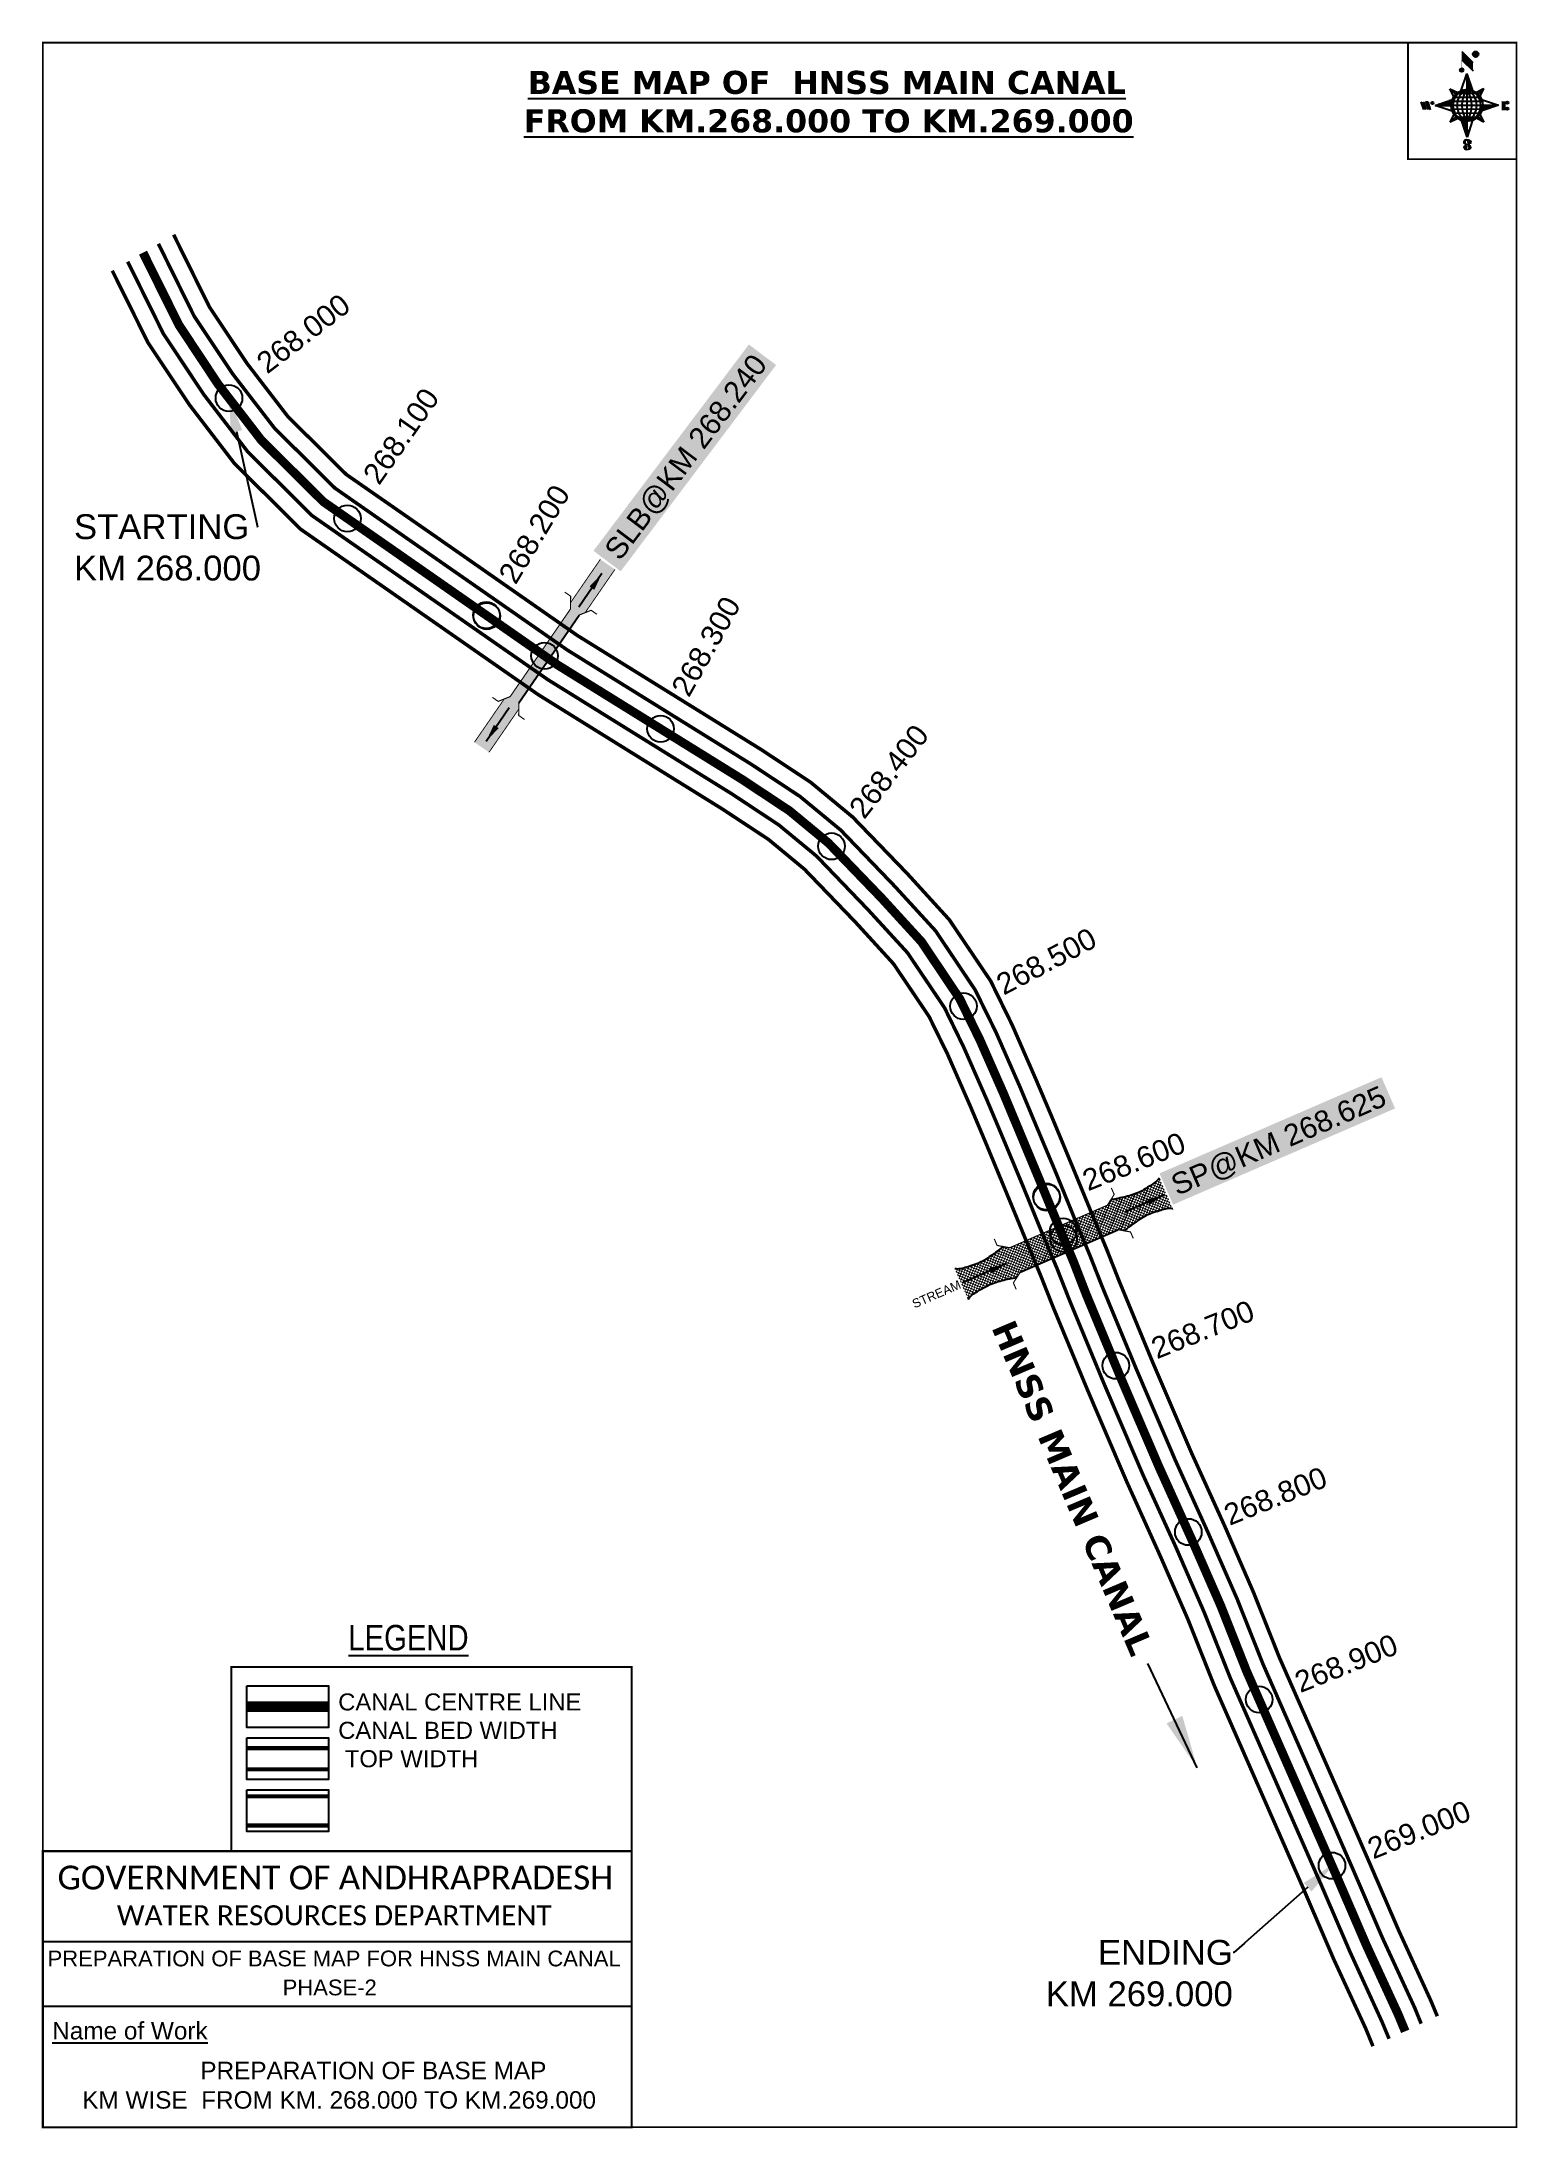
# Model space of a CAD drawing. Header units: inches. Extents: x 762898 to 763730, y 1600586 to 1601763.
import ezdxf
from ezdxf import colors
from ezdxf.entities.mleader import LeaderData, LeaderLine
from ezdxf.enums import TextEntityAlignment as Align
from ezdxf.math import Vec2, Vec3

# ---------------------------------------------------------------- set-up
doc = ezdxf.new("R2010")
doc.units = ezdxf.units.IN
doc.header["$LTSCALE"] = 15
doc.header["$MEASUREMENT"] = 0
doc.header["$PDMODE"] = 32
doc.header["$PDSIZE"] = 15
doc.linetypes.add('ACAD_ISO02W100', pattern=[15, 12, -3])
doc.linetypes.add('HIDDEN2', pattern=[0.1875, 0.125, -0.0625])
for name, color, linetype in [('AQUADUCT', 1, 'Continuous'), ('bord', 1, 'Continuous'), ('CANAL1', 7, 'Continuous'), ('CSMark', 72, 'Continuous'), ('DCBMS', 232, 'Continuous'), ('PAGE', 7, 'Continuous'), ('STRUCTURE', 5, 'Continuous'), ('TEXT', 6, 'Continuous')]:
    doc.layers.add(name, color=color, linetype=linetype)
doc.styles.add('ARIALN', font='ARIALN.TTF')
doc.styles.get("Standard").update_dxf_attribs({"font": 'arial.ttf'})
doc.dimstyles.get("Standard").update_dxf_attribs({"dimtxt": 20, "dimasz": 0.18, "dimexe": 0.18, "dimexo": 0.0625, "dimgap": 0.09, "dimtad": 0, "dimtih": 1, "dimtoh": 1, "dimdec": 4, "dimzin": 0, "dimdsep": 46, "dimtxsty": 'Standard', "dimcen": 0.09, "dimadec": 0, "dimazin": 0, "dimtfac": 1, "dimtdec": 4, "dimtofl": 0, "dimtmove": 0, "dimatfit": 3, "dimfxl": 1, "dimtolj": 1, "dimtzin": 0, "dimarcsym": 0})
pattern_1 = [(267.297113149, (-8720374.938, 50637915.138), (10.5367255337, -0.497431438), [])]
pattern_2 = [(357.297113149, (-8720374.938, 50637915.138), (0.497431438, 10.5367255337), [])]

# ---------------------------------------------------------------- blocks, each defined once
blk = doc.blocks.new('*X26')
at = {"color": 0, "linetype": 'Continuous'}
for p, q in [((6321.6, 240.5), (6322.3, 241.2)), ((6321.6, 240.3), (6322.3, 241)), ((6321.6, 240.1), (6322.3, 240.8)), ((6321.6, 239.9), (6322.4, 240.7)), ((6321.6, 239.8), (6322.4, 240.6)), ((6321.6, 239.6), (6322.5, 240.5)), ((6321.6, 239.4), (6322.5, 240.3)), ((6321.6, 239.2), (6322.6, 240.2)), ((6321.7, 239.1), (6322.6, 240.1)), ((6321.8, 240.8), (6322.4, 241.4)), ((6321.8, 239), (6322.7, 240)), ((6321.8, 239), (6322.8, 239.9)), ((6321.9, 238.9), (6322.9, 239.8)), ((6322, 238.8), (6323, 239.7)), ((6322.1, 241.3), (6322.4, 241.6)), ((6322.1, 238.7), (6323.1, 239.6)), ((6322.2, 238.6), (6323.1, 239.6)), ((6322.3, 238.5), (6323.2, 239.5)), ((6322.4, 238.5), (6323.3, 239.4)), ((6322.5, 238.4), (6323.4, 239.3)), ((6322.7, 238.4), (6323.6, 239.3)), ((6322.8, 238.3), (6323.7, 239.2)), ((6322.9, 238.3), (6323.8, 239.1)), ((6323.1, 238.2), (6323.9, 239.1)), ((6323.2, 238.2), (6324, 239)), ((6323.3, 238.2), (6324.2, 239)), ((6323.5, 238.1), (6324.3, 238.9)), ((6323.7, 238.1), (6324.4, 238.9)), ((6323.8, 238.1), (6324.6, 238.8)), ((6324.1, 238.2), (6324.7, 238.8)), ((6324.3, 238.3), (6324.9, 238.8)), ((6324.6, 238.3), (6325.1, 238.8)), ((6324.8, 238.4), (6325.2, 238.8)), ((6325.1, 238.5), (6325.4, 238.8)), ((6325.4, 238.6), (6325.6, 238.8))]:
    blk.add_line(p, q, dxfattribs=at)
blk = doc.blocks.new('*X25')
at = {"color": 0, "linetype": 'Continuous'}
for p, q in [((6324.4, 240.3), (6324.5, 240.4)), ((6324.6, 240.3), (6324.8, 240.5)), ((6324.7, 240.2), (6325, 240.5)), ((6324.8, 240.2), (6325.2, 240.6)), ((6325, 240.1), (6325.5, 240.6)), ((6325.1, 240.1), (6325.6, 240.6)), ((6325.2, 240), (6325.8, 240.6)), ((6325.3, 240), (6326, 240.6)), ((6325.4, 239.9), (6326.1, 240.6)), ((6325.5, 239.8), (6326.2, 240.5)), ((6325.6, 239.8), (6326.3, 240.5)), ((6325.7, 239.7), (6326.5, 240.4)), ((6325.9, 239.6), (6326.6, 240.3)), ((6326, 239.5), (6326.7, 240.3)), ((6326, 239.4), (6326.8, 240.2)), ((6326.1, 239.3), (6327, 240.2)), ((6326.2, 239.3), (6327.1, 240.1)), ((6326.3, 239.2), (6327.1, 240)), ((6326.4, 239.1), (6327.2, 239.9)), ((6326.5, 239), (6327.3, 239.8)), ((6326.5, 238.9), (6327.4, 239.7)), ((6326.6, 238.8), (6327.5, 239.6)), ((6326.7, 238.7), (6327.5, 239.5)), ((6326.8, 238.6), (6327.6, 239.4)), ((6326.8, 238.5), (6327.7, 239.3)), ((6326.8, 236.5), (6327.4, 237)), ((6326.9, 238.3), (6327.8, 239.2)), ((6326.9, 238.2), (6327.9, 239.1)), ((6326.9, 236.8), (6327.6, 237.4)), ((6327, 238.1), (6327.8, 239)), ((6327, 237.9), (6327.8, 238.8)), ((6327, 237.8), (6327.8, 238.6)), ((6327, 237.6), (6327.8, 238.4)), ((6327, 237.4), (6327.8, 238.2)), ((6327, 237.3), (6327.8, 238)), ((6327, 237.1), (6327.8, 237.9))]:
    blk.add_line(p, q, dxfattribs=at)
blk = doc.blocks.new('H')
at = {"layer": 'bord', "extrusion": (0.000427885, 0.004792, 0.999988)}
h = blk.add_hatch(dxfattribs=at)
h.set_pattern_fill('LINE', color=8, scale=84.387686, angle=-2.7029, style=0)
h.set_pattern_definition(pattern_2)
h.paths.add_polyline_path([(-492, 786, -0.090992), (-448, 775), (-486, 912)])
h = blk.add_hatch(dxfattribs=at)
h.set_pattern_fill('LINE', color=8, scale=84.387686, angle=-92.7029, style=0)
h.set_pattern_definition(pattern_1)
h.paths.add_polyline_path([(-625, 665, -0.090992), (-615, 710), (-751, 671)])
h = blk.add_hatch(dxfattribs=at)
h.set_pattern_fill('LINE', color=8, scale=84.387686, angle=-2.7029, style=0)
h.set_pattern_definition(pattern_2)
h.paths.add_polyline_path([(-504, 533, -0.090992), (-549, 543), (-510, 406)])
h = blk.add_hatch(dxfattribs=at)
h.set_pattern_fill('LINE', color=8, scale=84.387686, angle=-92.7029, style=0)
h.set_pattern_definition(pattern_1)
h.paths.add_polyline_path([(-246, 647), (-372, 653, -0.090992), (-382, 609)])
for p, q in [((-519, 1020, -1217), (-435, 927, -1216)), ((-516, 1087, -1217), (-432, 994, -1217)), ((-538, 774, -1216), (-487, 906, -1216)), ((-487, 906, -1216), (-493, 780, -1216)), ((-487, 906, -1216), (-448, 769, -1216)), ((-865, 701, -1215), (-847, 638, -1215)), ((-847, 700, -1215), (-829, 637, -1215)), ((-829, 699, -1215), (-811, 636, -1215)), ((-829, 699, -1215), (-811, 698, -1215)), ((-811, 698, -1215), (-794, 635, -1215)), ((-752, 665, -1215), (-615, 704, -1215)), ((-627, 794, -1216), (-567, 760, -1216)), ((-627, 794, -1216), (-584, 747, -1215)), ((-599, 731, -1215), (-627, 794, -1216)), ((-421, 753, -1216), (-359, 781, -1216)), ((-359, 781, -1216), (-405, 739, -1216)), ((-359, 781, -1216), (-392, 721, -1215)), ((-379, 693, -1215), (-246, 641, -1215)), ((-213, 669, -1215), (-217, 601, -1215)), ((-752, 665, -1215), (-625, 659, -1215)), ((-619, 614, -1215), (-752, 665, -1215)), ((-639, 526, -1214), (-606, 585, -1215)), ((-639, 526, -1214), (-593, 568, -1215)), ((-577, 553, -1215), (-639, 526, -1214)), ((-511, 400, -1214), (-549, 537, -1214)), ((-460, 533, -1215), (-511, 400, -1214)), ((-505, 527, -1214), (-511, 400, -1214)), ((-371, 513, -1214), (-431, 546, -1215)), ((-371, 513, -1214), (-414, 560, -1215)), ((-399, 576, -1215), (-371, 513, -1214)), ((-246, 641, -1215), (-383, 603, -1215)), ((-373, 647, -1215), (-246, 641, -1215)), ((-197, 600, -1215), (-194, 668, -1215))]:
    blk.add_line(p, q, dxfattribs=at)
at = {"layer": 'bord', "color": 8, "linetype": 'ByBlock', "extrusion": (0.000427885, 0.004792, 0.999988)}
for p, q in [((-375, 679, -1215), (-620, 691, -1215)), ((-386, 711, -1215), (-605, 722, -1215)), ((-411, 744, -1216), (-578, 752, -1216)), ((-493, 780, -1216), (-505, 527, -1214)), ((-373, 647, -1215), (-625, 659, -1215)), ((-378, 616, -1215), (-623, 628, -1215)), ((-392, 585, -1215), (-611, 595, -1215)), ((-420, 555, -1215), (-587, 562, -1215))]:
    blk.add_line(p, q, dxfattribs=at)
at = {"layer": 'bord', "extrusion": (0.000427885, 0.004792, 0.999988), "elevation": -1212}
for points, const_width in [([(-522, 960), (-516, 1093)], 1.61), ([(-434, 933), (-428, 1066)], 1.61), ([(-870, 707), (-846, 706)], 0.642), ([(-829, 643), (-821, 678)], 0.642), ([(-793, 641), (-782, 694)], 0.642), ([(-223, 676), (-174, 673)], 0.706), ([(-829, 643), (-855, 644)], 0.642), ([(-811, 642), (-784, 641)], 0.642), ([(-177, 605), (-226, 607)], 0.706), ([(-195, 645), (-185, 644)], 0.706)]:
    blk.add_lwpolyline(points, dxfattribs=dict(at, const_width=const_width))
for points, const_width in [([(-414, 1073, 1), (-398, 1058, 1)], 22.3), ([(-530, 950, 1), (-520, 939, 1)], 14.8), ([(-776, 697, 1), (-769, 690, 1)], 8.9), ([(-180, 618, 1), (-173, 611, 1)], 9.79), ([(-178, 667, 1), (-171, 660, 1)], 9.79), ([(-490, 362, 1), (-498, 369, 1)], 11.1), ([(-525, 322, 1), (-533, 329, 1)], 11.1)]:
    blk.add_lwpolyline(points, format="xyb", close=True, dxfattribs=dict(at, const_width=const_width))
for points in [[(-537, 317), (-531, 310), (-520, 307), (-505, 307), (-494, 310), (-486, 318), (-487, 326), (-491, 333), (-494, 336), (-503, 341), (-522, 347), (-530, 352), (-534, 355), (-537, 363), (-537, 373), (-530, 381), (-520, 384), (-504, 384), (-493, 380), (-487, 373)], [(-522, 348), (-526, 354), (-528, 361), (-528, 371), (-526, 375), (-521, 381), (-515, 384)], [(-505, 307), (-499, 312), (-497, 319), (-497, 327), (-501, 335), (-509, 343)]]:
    blk.add_lwpolyline(points, dxfattribs=at)
at = {"layer": 'bord', "extrusion": (0.000427885, 0.004792, 0.999988)}
for centre, radius in [((-406, 1065, -1212), 22.3), ((-525, 944, -1212), 14.8), ((-773, 694, -1212), 8.9), ((-498, 659, -1212), 127), ((-177, 615, -1212), 9.79), ((-174, 663, -1212), 9.79), ((-494, 365, -1212), 11.1), ((-529, 325, -1212), 11.1)]:
    blk.add_circle(centre, radius, dxfattribs=at)
at = {"layer": 'bord', "color": 8, "linetype": 'ByBlock', "extrusion": (0.000427885, 0.004792, 0.999988)}
for centre, radius, start, end in [((-482, 658, -1212), 128, 94.9254, 259.6691), ((-437, 656, -1212), 141, 113.2864, 241.308), ((-316, 651, -1212), 222, 142.5892, 212.0053), ((-560, 662, -1212), 141, 293.2864, 61.308), ((-681, 668, -1212), 222, 322.5892, 32.0053), ((-515, 660, -1212), 128, 274.9254, 79.6691)]:
    blk.add_arc(centre, radius, start, end, dxfattribs=at)
at = {"layer": 'bord', "extrusion": (0.000427885, 0.004792, 0.999988)}
for points in [[(-516, 1093, -1212), (-431, 1000, -1212), (-519, 1026, -1212), (-434, 933, -1212)], [(-864, 707, -1212), (-846, 706, -1212), (-846, 644, -1212), (-829, 643, -1212)], [(-829, 705, -1212), (-811, 704, -1212), (-811, 642, -1212), (-793, 641, -1212)], [(-193, 674, -1212), (-197, 606, -1212), (-213, 675, -1212), (-216, 607, -1212)]]:
    blk.add_solid(points, dxfattribs=at)
at = {"layer": 'bord', "extrusion": (0.000427885, 0.004792, 0.999988), "xscale": 7.977342409717546, "yscale": 7.977342408231451, "zscale": 7.977342408476333, "rotation": 138.0840426661453}
for name, p in [('*X25', (38301, -31929, -1212)), ('*X26', (38314, -31951, -1212))]:
    blk.add_blockref(name, p, dxfattribs=at)
blk = doc.blocks.new('SLB')
at = {"layer": 'STRUCTURE'}
h = blk.add_hatch(dxfattribs=at)
h.set_pattern_fill('DOTS', color=6, scale=20, angle=320.3722, style=0)
h.set_pattern_definition([(320.372247934, (-159.4327, -72.9564), (1.2786241598, 0.5641323054), [0, -1.25])])
h.paths.add_polyline_path([(769699.5, 1706871.1), (769699.5, 1706861.1), (769729.1, 1706861.1), (769732.1, 1706863.1), (769792.1, 1706863.1), (769795.1, 1706861.1), (769824.7, 1706861.1), (769824.7, 1706871.1), (769795.1, 1706871.1), (769792.1, 1706869.1), (769732.1, 1706869.1), (769729.1, 1706871.1)])
at = {"layer": 'STRUCTURE', "color": 6, "linetype": 'ACAD_ISO02W100', "ltscale": 0.5, "const_width": 0.5}
for points in [[(769699.5, 1706871.1), (769729.1, 1706871.1)], [(769795.1, 1706871.1), (769824.7, 1706871.1)], [(769699.5, 1706861.1), (769729.1, 1706861.1)], [(769795.1, 1706861.1), (769824.7, 1706861.1)]]:
    blk.add_lwpolyline(points, dxfattribs=at)
at = {"layer": 'STRUCTURE', "color": 6, "const_width": 0.628}
for points in [[(769726.1, 1706877.1), (769726.1, 1706873.1), (769732.1, 1706869.1), (769792.1, 1706869.1), (769798.1, 1706873.1), (769798.1, 1706877.1)], [(769726.1, 1706855.1), (769726.1, 1706859.1), (769732.1, 1706863.1), (769792.1, 1706863.1), (769798.1, 1706859.1), (769798.1, 1706855.1)]]:
    blk.add_lwpolyline(points, dxfattribs=at)
at = {"layer": 'STRUCTURE', "color": 6}
blk.add_lwpolyline([(769732.1, 1706863.1), (769792.1, 1706863.1)], dxfattribs=at)
blk.add_lwpolyline([(769732.1, 1706863.1), (769792.1, 1706863.1)], dxfattribs=at)
at = {"layer": 'STRUCTURE', "color": 0}
blk.add_circle((769762.1, 1706866.1), 1.24, dxfattribs=at)
for points in [[(769703.8, 1706866), (769726.7, 1706866)], [(769818.6, 1706865.8), (769795.7, 1706865.8)]]:
    blk.add_leader(points, dimstyle='Standard', override={"dimasz": 10, "dimgap": 0.09, "dimtad": 0}, dxfattribs=at)
blk = doc.blocks.new('SP')
at = {"layer": 'STRUCTURE'}
h = blk.add_hatch(dxfattribs=at)
h.set_pattern_fill('DASH', color=256, scale=8, style=0)
edge = h.paths.add_edge_path()
edge.add_spline(control_points=[(769825.7, 1706742.1), (769825.3, 1706741.8), (769823.8, 1706740.8), (769820.9, 1706740.3), (769817, 1706739.7), (769811.4, 1706738.9), (769804, 1706739.7), (769798.4, 1706741), (769795.6, 1706741.6)], knot_values=[0, 0, 0, 0, 1.613557, 5.24513, 8.624976, 13.470124, 22.190216, 30.746377, 30.746377, 30.746377, 30.746377], degree=3, periodic=0)
edge.add_line((769795.6, 1706741.6), (769792.6, 1706739.6))
edge.add_line((769792.6, 1706739.6), (769732.6, 1706739.6))
edge.add_line((769732.6, 1706739.6), (769729.6, 1706741.6))
edge.add_spline(control_points=[(769729.6, 1706741.6), (769726.9, 1706740.9), (769721.3, 1706739.5), (769713.9, 1706738.5), (769708.3, 1706739.1), (769704.4, 1706739.6), (769701.5, 1706740), (769700, 1706741), (769699.5, 1706741.3)], knot_values=[0, 0, 0, 0, 8.556161, 17.276253, 22.121402, 25.501247, 29.13282, 30.746377, 30.746377, 30.746377, 30.746377], degree=3, periodic=0)
edge.add_line((769699.5, 1706741.3), (769699.5, 1706722.1))
edge.add_spline(control_points=[(769699.5, 1706722.1), (769700, 1706722.4), (769701.4, 1706723.4), (769704.3, 1706724), (769708.2, 1706724.5), (769713.8, 1706725.3), (769721.2, 1706724.5), (769726.8, 1706723.3), (769729.6, 1706722.6)], knot_values=[0, 0, 0, 0, 1.613557, 5.24513, 8.624976, 13.470124, 22.190216, 30.746377, 30.746377, 30.746377, 30.746377], degree=3, periodic=0)
edge.add_line((769729.6, 1706722.6), (769732.6, 1706724.6))
edge.add_line((769732.6, 1706724.6), (769792.6, 1706724.6))
edge.add_line((769792.6, 1706724.6), (769795.6, 1706722.6))
edge.add_spline(control_points=[(769795.6, 1706722.6), (769798.4, 1706723.3), (769803.9, 1706724.8), (769811.3, 1706725.8), (769817, 1706725.1), (769820.9, 1706724.7), (769823.8, 1706724.2), (769825.2, 1706723.3), (769825.7, 1706723)], knot_values=[0, 0, 0, 0, 8.556161, 17.276253, 22.121402, 25.501247, 29.13282, 30.746377, 30.746377, 30.746377, 30.746377], degree=3, periodic=0)
edge.add_line((769825.7, 1706723), (769825.7, 1706742.1))
h.paths.add_polyline_path([(769764.2, 1706732.1, -1), (769761.1, 1706732.1, -1)], flags=0)
h.paths.add_polyline_path([(769761.1, 1706732.1, 1), (769764.2, 1706732.1, 1)], flags=16)
at = {"layer": 'STRUCTURE', "const_width": 0.628}
for points in [[(769726.6, 1706747.6), (769726.6, 1706743.6), (769732.6, 1706739.6), (769792.6, 1706739.6), (769798.6, 1706743.6), (769798.6, 1706747.6)], [(769726.6, 1706716.6), (769726.6, 1706720.6), (769732.6, 1706724.6), (769792.6, 1706724.6), (769798.6, 1706720.6), (769798.6, 1706716.6)]]:
    blk.add_lwpolyline(points, dxfattribs=at)
at = {"layer": 'STRUCTURE', "color": 3}
blk.add_lwpolyline([(769732.6, 1706724.6), (769792.6, 1706724.6)], dxfattribs=at)
blk.add_lwpolyline([(769732.6, 1706724.6), (769792.6, 1706724.6)], dxfattribs=at)
at = {"layer": 'STRUCTURE', "color": 0}
blk.add_circle((769762.6, 1706732.1), 1.55, dxfattribs=at)
at = {"layer": 'STRUCTURE'}
for points in [[(769699.5, 1706741.3), (769700.9, 1706740.5), (769704.4, 1706739.6), (769707.8, 1706739.2), (769712.6, 1706738.8), (769721.3, 1706739.7), (769729.6, 1706741.6)], [(769825.7, 1706742.1), (769824.3, 1706741.3), (769820.8, 1706740.3), (769817.5, 1706739.8), (769812.7, 1706739.2), (769804, 1706739.9), (769795.6, 1706741.6)], [(769699.5, 1706722.1), (769700.9, 1706723), (769704.4, 1706724), (769707.7, 1706724.5), (769712.5, 1706725), (769721.2, 1706724.4), (769729.6, 1706722.6)], [(769825.7, 1706723), (769824.3, 1706723.8), (769820.8, 1706724.7), (769817.4, 1706725.1), (769812.6, 1706725.5), (769803.9, 1706724.6), (769795.6, 1706722.6)]]:
    blk.add_spline(points, degree=3, dxfattribs=at)
at = {"layer": 'STRUCTURE', "color": 0}
blk.add_text('STREAM', height=5, dxfattribs=at).set_placement((769684.3, 1706732.1), align=Align.MIDDLE_CENTER)
for points in [[(769727.4, 1706732.1), (769700.8, 1706732.1)], [(769824.4, 1706732.1), (769800.5, 1706732.1)]]:
    blk.add_leader(points, dimstyle='Standard', override={"dimasz": 10, "dimgap": 0.09, "dimtad": 0}, dxfattribs=at)

msp = doc.modelspace()

# ---------------------------------------------------------------- linework, layer by layer
at = {"layer": 'CANAL1', "color": 200, "const_width": 2}
for points in [[(762972.4, 1601654), (762992.6, 1601613.2), (763013.8, 1601581.4), (763036.8, 1601551.5), (763069.8, 1601518.8), (763120.3, 1601483.7), (763200, 1601428.1), (763303.6, 1601363.8), (763331.6, 1601345.3), (763355.3, 1601325.7), (763386.1, 1601293.8), (763409.8, 1601267.8), (763433.1, 1601233.3), (763445.2, 1601208.6), (763458.6, 1601177.9), (763467.4, 1601157.2), (763479.1, 1601129), (763489.3, 1601104.2), (763498.5, 1601082.1), (763505.5, 1601064.3), (763524.7, 1601017.8), (763546.4, 1600967.2), (763565, 1600926.2), (763581.3, 1600888.7), (763596, 1600851.7), (763631.8, 1600770.4), (763646.6, 1600736.5), (763663.3, 1600697.8), (763681.3, 1600658.5), (763685, 1600649.6)], [(762937.8, 1601633.7), (762957.9, 1601593.2), (762981.3, 1601558.1), (763006.7, 1601525), (763044.1, 1601487.9), (763097.4, 1601450.8), (763178, 1601394.7), (763282, 1601330.1), (763307.8, 1601313.1), (763328.1, 1601296.3), (763356.9, 1601266.4), (763378.3, 1601243), (763398.4, 1601213.2), (763408.9, 1601191.8), (763421.9, 1601162.1), (763430.5, 1601141.7), (763442.1, 1601113.7), (763452.3, 1601088.9), (763461.4, 1601067), (763468.4, 1601049.3), (763487.9, 1601002.3), (763509.8, 1600951.1), (763528.4, 1600909.9), (763544.4, 1600873.3), (763559.1, 1600836.3), (763595.1, 1600754.3), (763609.9, 1600720.6), (763626.7, 1600681.5), (763644.7, 1600642.5), (763648.7, 1600632.7)]]:
    msp.add_lwpolyline(points, dxfattribs=at)
at = {"layer": 'CANAL1', "color": 1, "linetype": 'HIDDEN2', "ltscale": 8, "const_width": 5}
msp.add_lwpolyline([(762955.1, 1601643.9), (762975.3, 1601603.2), (762997.5, 1601569.7), (763021.8, 1601538.2), (763056.9, 1601503.4), (763108.9, 1601467.2), (763148.8, 1601439.4), (763189, 1601411.4), (763292.8, 1601347), (763319.7, 1601329.2), (763341.7, 1601311), (763371.5, 1601280.1), (763394.1, 1601255.4), (763415.7, 1601223.2), (763427, 1601200.2), (763440.3, 1601170), (763448.9, 1601149.4), (763460.6, 1601121.3), (763464.8, 1601111.1), (763470.8, 1601096.6), (763480, 1601074.6), (763486.9, 1601056.8), (763506.3, 1601010), (763528.1, 1600959.2), (763546.7, 1600918), (763562.9, 1600881), (763577.5, 1600844), (763613.4, 1600762.3), (763628.2, 1600728.6), (763645, 1600689.6), (763663, 1600650.5), (763666.9, 1600641.1)], dxfattribs=at)
at = {"layer": 'CANAL1', "color": 5, "const_width": 2}
for points in [[(762963.8, 1601648.9), (762983.9, 1601608.2), (763005.7, 1601575.5), (763029.3, 1601544.9), (763063.4, 1601511.1), (763114.6, 1601475.4), (763194.5, 1601419.8), (763298.2, 1601355.4), (763325.6, 1601337.3), (763348.5, 1601318.4), (763378.8, 1601286.9), (763402, 1601261.6), (763424.4, 1601228.2), (763436.1, 1601204.4), (763449.5, 1601173.9), (763458.1, 1601153.3), (763469.9, 1601125.2), (763480, 1601100.4), (763489.2, 1601078.3), (763496.2, 1601060.5), (763515.5, 1601013.9), (763537.2, 1600963.2), (763555.8, 1600922.1), (763572.1, 1600884.9), (763586.8, 1600847.9), (763622.6, 1600766.4), (763637.4, 1600732.5), (763654.1, 1600693.7), (763672.2, 1600654.5), (763675.9, 1600645.4)], [(762946.5, 1601638.8), (762966.6, 1601598.2), (762989.4, 1601563.9), (763014.2, 1601531.6), (763050.5, 1601495.6), (763103.1, 1601459), (763183.5, 1601403.1), (763287.4, 1601338.6), (763313.7, 1601321.2), (763334.9, 1601303.7), (763364.2, 1601273.2), (763386.2, 1601249.2), (763407.1, 1601218.2), (763417.9, 1601196), (763431.1, 1601166), (763439.7, 1601145.6), (763451.4, 1601117.5), (763461.5, 1601092.7), (763470.7, 1601070.8), (763477.7, 1601053), (763497.1, 1601006.1), (763518.9, 1600955.1), (763537.6, 1600914), (763553.6, 1600877.2), (763568.3, 1600840.2), (763604.3, 1600758.3), (763619.1, 1600724.6), (763635.9, 1600685.6), (763653.8, 1600646.5), (763657.8, 1600636.9)]]:
    msp.add_lwpolyline(points, dxfattribs=at)
at = {"layer": 'CANAL1', "color": 1, "linetype": 'HIDDEN2', "ltscale": 100, "const_width": 6, "elevation": -0.4}
msp.add_lwpolyline([(763059.7, 1600824.1), (763013.7, 1600824.1)], dxfattribs=at)
at = {"layer": 'CANAL1', "color": 5, "const_width": 2.4, "elevation": -0.4}
for points in [[(763059.7, 1600800.8), (763013.7, 1600800.8)], [(763059.7, 1600788.8), (763013.7, 1600788.8)]]:
    msp.add_lwpolyline(points, dxfattribs=at)
at = {"layer": 'CANAL1', "color": 200, "const_width": 2.4, "elevation": -0.4}
for points in [[(763059.7, 1600773.6), (763013.7, 1600773.6)], [(763059.7, 1600757.1), (763013.7, 1600757.1)]]:
    msp.add_lwpolyline(points, dxfattribs=at)
at = {"layer": 'CSMark', "color": 3}
for p in [(763003.6, 1601561.9), (763070.4, 1601494), (763148.8, 1601439.5), (763181.6, 1601416.6), (763247, 1601375.4), (763343.4, 1601309.2), (763417.8, 1601219.1), (763464.6, 1601111.7), (763464.8, 1601111.2), (763474.3, 1601088), (763503.7, 1601016.4), (763544.6, 1600922.6), (763584.5, 1600828.2), (763625.6, 1600734.5)]:
    msp.add_point(p, dxfattribs=at)
at = {"layer": 'CSMark', "color": 2}
for p in [(763149, 1601439), (763474, 1601092)]:
    msp.add_point(p, dxfattribs=at)
at = {"layer": 'CSMark'}
msp.add_point((763474.3, 1601088), dxfattribs=at)
at = {"layer": 'PAGE', "const_width": 1}
msp.add_lwpolyline([(763729.6, 1600587), (763729.6, 1601762.3), (762898.6, 1601762.3), (762898.6, 1600587), (763729.6, 1600587)], dxfattribs=at)
at = {"layer": 'PAGE'}
for points, const_width in [([(763729.6, 1601762.3), (763668.5, 1601762.3), (763668.5, 1601696.6), (763729.6, 1601696.6)], 1), ([(763004.9, 1600846.5), (763230.7, 1600846.5), (763230.7, 1600742.7), (763004.9, 1600742.7)], 1.2), ([(762898.6, 1600742.7), (763230.7, 1600742.7), (763230.7, 1600587), (762898.6, 1600587)], 1.2)]:
    msp.add_lwpolyline(points, close=True, dxfattribs=dict(at, const_width=const_width))
at = {"layer": 'PAGE', "elevation": -0.4}
for points in [[(763013.7, 1600835.8), (763059.7, 1600835.8), (763059.7, 1600812.3), (763013.7, 1600812.3)], [(763013.7, 1600806.5), (763059.7, 1600806.5), (763059.7, 1600783), (763013.7, 1600783)], [(763013.7, 1600777.3), (763059.7, 1600777.3), (763059.7, 1600753.8), (763013.7, 1600753.8)]]:
    msp.add_lwpolyline(points, close=True, dxfattribs=at)
at = {"layer": 'PAGE'}
for points in [[(762898.6, 1600691.7), (763230.7, 1600691.7)], [(762898.6, 1600655.3), (763230.7, 1600655.3)]]:
    msp.add_lwpolyline(points, dxfattribs=at)

# ---------------------------------------------------------------- block references
at = {"layer": 'AQUADUCT', "color": 1, "xscale": 0.0703495379661093, "yscale": 0.07034953800030053, "zscale": 0.07034953795990817, "rotation": 3.078330607406165}
msp.add_blockref('H', (763739.2, 1601682.9, 85.4), dxfattribs=at)
at = {"layer": 'STRUCTURE', "color": 0}
for name, p, rotation in [('SLB', (1732463.1, -588.1), 55.45014733245003), ('SP', (738529.3, -271035.6), 23.5127205016958)]:
    msp.add_blockref(name, p, dxfattribs=dict(at, rotation=rotation))

# ---------------------------------------------------------------- texts
at = {"layer": 'CANAL1', "insert": (763445.9, 1601044.3), "char_height": 14, "width": 205.129, "attachment_point": 1, "rotation": 293.022}
msp.add_mtext('\\pi0.96322;{\\fVerdana|b1|i0|c0|p34;HNSS MAIN CANAL}', dxfattribs=at)
at = {"layer": 'CSMark', "color": 1}
for s, rotation, p in [('268.000', 37.5487, (763021.5, 1601579.9)), ('268.100', 55.1642, (763083.3, 1601515.7)), ('268.300', 60.6325, (763257.7, 1601395.6)), ('268.400', 52.066, (763357.1, 1601327.6)), ('268.500', 27.8217, (763437.7, 1601230.3)), ('268.700', 21.9913, (763524.6, 1601025.5)), ('268.800', 21.9913, (763565.6, 1600931.6)), ('268.900', 21.9913, (763605.5, 1600837.3)), ('269.000', 21.9913, (763646.6, 1600743.5))]:
    msp.add_text(s, height=12, rotation=rotation, dxfattribs=at).set_placement(p, align=Align.MIDDLE_LEFT)
at = {"layer": 'CSMark', "color": 3}
for s, rotation, p in [('268.200', 58.986, (763160.1, 1601459.3)), ('268.600', 21.9913, (763485.8, 1601120.2))]:
    msp.add_text(s, height=12, rotation=rotation, dxfattribs=at).set_placement(p, align=Align.MIDDLE_LEFT)
at = {"layer": 'PAGE', "extrusion": (0.000201441, 0.004807, 0.999988), "style": 'ARIALN'}
msp.add_text('%%ULEGEND', height=14.4, rotation=359.9999, dxfattribs=at).set_placement((763104.8, 1600843.8, 7848.8), align=Align.MIDDLE)
at = {"layer": 'PAGE', "extrusion": (0.000201441, 0.004807, 0.999988)}
for s, height, p in [('PREPARATION OF BASE MAP FOR HNSS MAIN CANAL', 8.878, (762901.3, 1600658.5, 7847.9)), ('%%UName of Work', 9.822, (762903.9, 1600617.3, 7846.5))]:
    msp.add_text(s, height=height, rotation=359.9999, dxfattribs=at).set_placement(p)
for s, height, p in [('PHASE-2', 8.88, (763060.4, 1600646.6, 7847.8)), ('PREPARATION OF BASE MAP', 9.822, (763085, 1600599.8, 7846.6)), ('KM WISE  FROM KM. 268.000 TO KM.269.000', 9.822, (763065.7, 1600583.2, 7846.6))]:
    msp.add_text(s, height=height, rotation=359.9999, dxfattribs=at).set_placement(p, align=Align.MIDDLE_CENTER)
at = {"layer": 'PAGE', "extrusion": (0.000201441, 0.004807, 0.999988), "attachment_point": 1, "text_direction": (1, -1e-06, -0.000201)}
for s, insert, char_height, width in [('CANAL CENTRE LINE CANAL BED WIDTH {\\H2.3717x; }\\P TOP WIDTH{\\H1.9152x; }', (763065.2, 1600831.6, -0.4), 9.6, 168.926), ('\\pi3.5885;{\\fCalibri|b0|i0|c0|p34;\\H1.3333x;GOVERNMENT OF ANDHRAPRADESH\\P\\pi37.073;\\H0.83998x;WATER RESOURCES DEPARTMENT}', (762903.3, 1600734.5, -1.3), 10.059, 321.276)]:
    msp.add_mtext(s, dxfattribs=dict(at, insert=insert, char_height=char_height, width=width))
at = {"layer": 'STRUCTURE', "color": 5, "char_height": 12, "attachment_point": 1, "bg_fill": 1, "box_fill_scale": 1.3, "bg_fill_color": 7, "bg_fill_true_color": 16777215, "bg_fill_transparency": 4390977}
for s, insert, width, rotation in [('\\pi0.43653;SLB@KM 268.240', (763214.2, 1601476.5), 138.423, 53.0079), ('\\pi0.43653;SP@KM 268.625', (763533.1, 1601122.9), 129.231, 23.4303)]:
    msp.add_mtext(s, dxfattribs=dict(at, insert=insert, width=width, rotation=rotation))
at = {"layer": 'TEXT', "color": 1, "insert": (763150.3, 1601746.4), "char_height": 13, "width": 379.826, "attachment_point": 1}
msp.add_mtext('\\pi21.755;{\\fVerdana|b1|i0|c0|p34;\\LBASE MAP OF  HNSS MAIN CANAL \\P\\pi19.564;FROM KM.268.000 TO KM.269.000}', dxfattribs=at)

# ---------------------------------------------------------------- leaders
at = {"layer": 'CANAL1'}
msp.add_leader([(763549.6, 1600789.7), (763521.8, 1600848.5)], dimstyle='Standard', override={"dimasz": 30, "dimgap": 0.09, "dimtad": 0}, dxfattribs=at)
at = {"layer": 'DCBMS', "color": 5}
ml = msp.add_multileader_mtext('Standard', dxfattribs=at)
ml.set_content('STARTING\\PKM 268.000', color=5)
ml.set_leader_properties()
ml.build(insert=Vec2(0, 0))
ml.multileader.update_dxf_attribs({"dogleg_length": 0.36, "arrow_head_size": 20})
ctx = ml.context
ctx.base_point, ctx.char_height, ctx.arrow_head_size, ctx.landing_gap_size, ctx.plane_origin = Vec3(762916.1, 1601489.3), 14, 20, 0.09, Vec3(763087, 1601562)
notes = []
notes.append((ctx, [(0, (1, 1, 0), (763019.7, 1601489.3), (-1, 0), 0.36, [(0, [(763003.6, 1601562.6)], 0, [])])]))
ctx.mtext.insert, ctx.mtext.flow_direction = Vec3(762916.2, 1601496.4), 5
for ctx, leaders in notes:
    for number, flags, end, landing, length, lines in leaders:
        leader = LeaderData()
        leader.index, (leader.has_last_leader_line, leader.has_dogleg_vector, leader.attachment_direction) = number, flags
        leader.last_leader_point, leader.dogleg_vector, leader.dogleg_length = Vec3(end), Vec3(landing), length
        for number, points, colour, breaks in lines:
            line = LeaderLine()
            line.index, line.vertices, line.color, line.breaks = number, Vec3.list(points), colors.encode_raw_color(colour), breaks
            leader.lines.append(line)
        ctx.leaders.append(leader)

# ---------------------------------------------------------------- next in the draw order: leaders
ml = msp.add_multileader_mtext('Standard', dxfattribs=at)
ml.set_content('ENDING \\PKM 269.000', color=5)
ml.set_leader_properties()
ml.build(insert=Vec2(0, 0))
ml.multileader.update_dxf_attribs({"dogleg_length": 0.36, "arrow_head_size": 20})
ctx = ml.context
ctx.base_point, ctx.char_height, ctx.arrow_head_size, ctx.landing_gap_size, ctx.plane_origin = Vec3(763466.5, 1600685.5), 14, 20, 0.09, Vec3(763610.2, 1600897.8)
ctx.text_align_type = 2
notes = []
notes.append((ctx, [(0, (1, 1, 0), (763570.2, 1600685.5), (-1, 0), 0.36, [(0, [(763626.9, 1600735.6)], 0, [])])]))
ctx.mtext.insert, ctx.mtext.width, ctx.mtext.alignment, ctx.mtext.flow_direction = Vec3(763569.7, 1600692.6), 109.049, 3, 5
ctx.mtext.has_bg_fill, ctx.mtext.bg_color, ctx.mtext.bg_scale_factor, ctx.mtext.bg_transparency, ctx.mtext.use_window_bg_color = 1, -1027028792, 1.5, 0, 1
for ctx, leaders in notes:
    for number, flags, end, landing, length, lines in leaders:
        leader = LeaderData()
        leader.index, (leader.has_last_leader_line, leader.has_dogleg_vector, leader.attachment_direction) = number, flags
        leader.last_leader_point, leader.dogleg_vector, leader.dogleg_length = Vec3(end), Vec3(landing), length
        for number, points, colour, breaks in lines:
            line = LeaderLine()
            line.index, line.vertices, line.color, line.breaks = number, Vec3.list(points), colors.encode_raw_color(colour), breaks
            leader.lines.append(line)
        ctx.leaders.append(leader)

doc.saveas('drawing.dxf')
